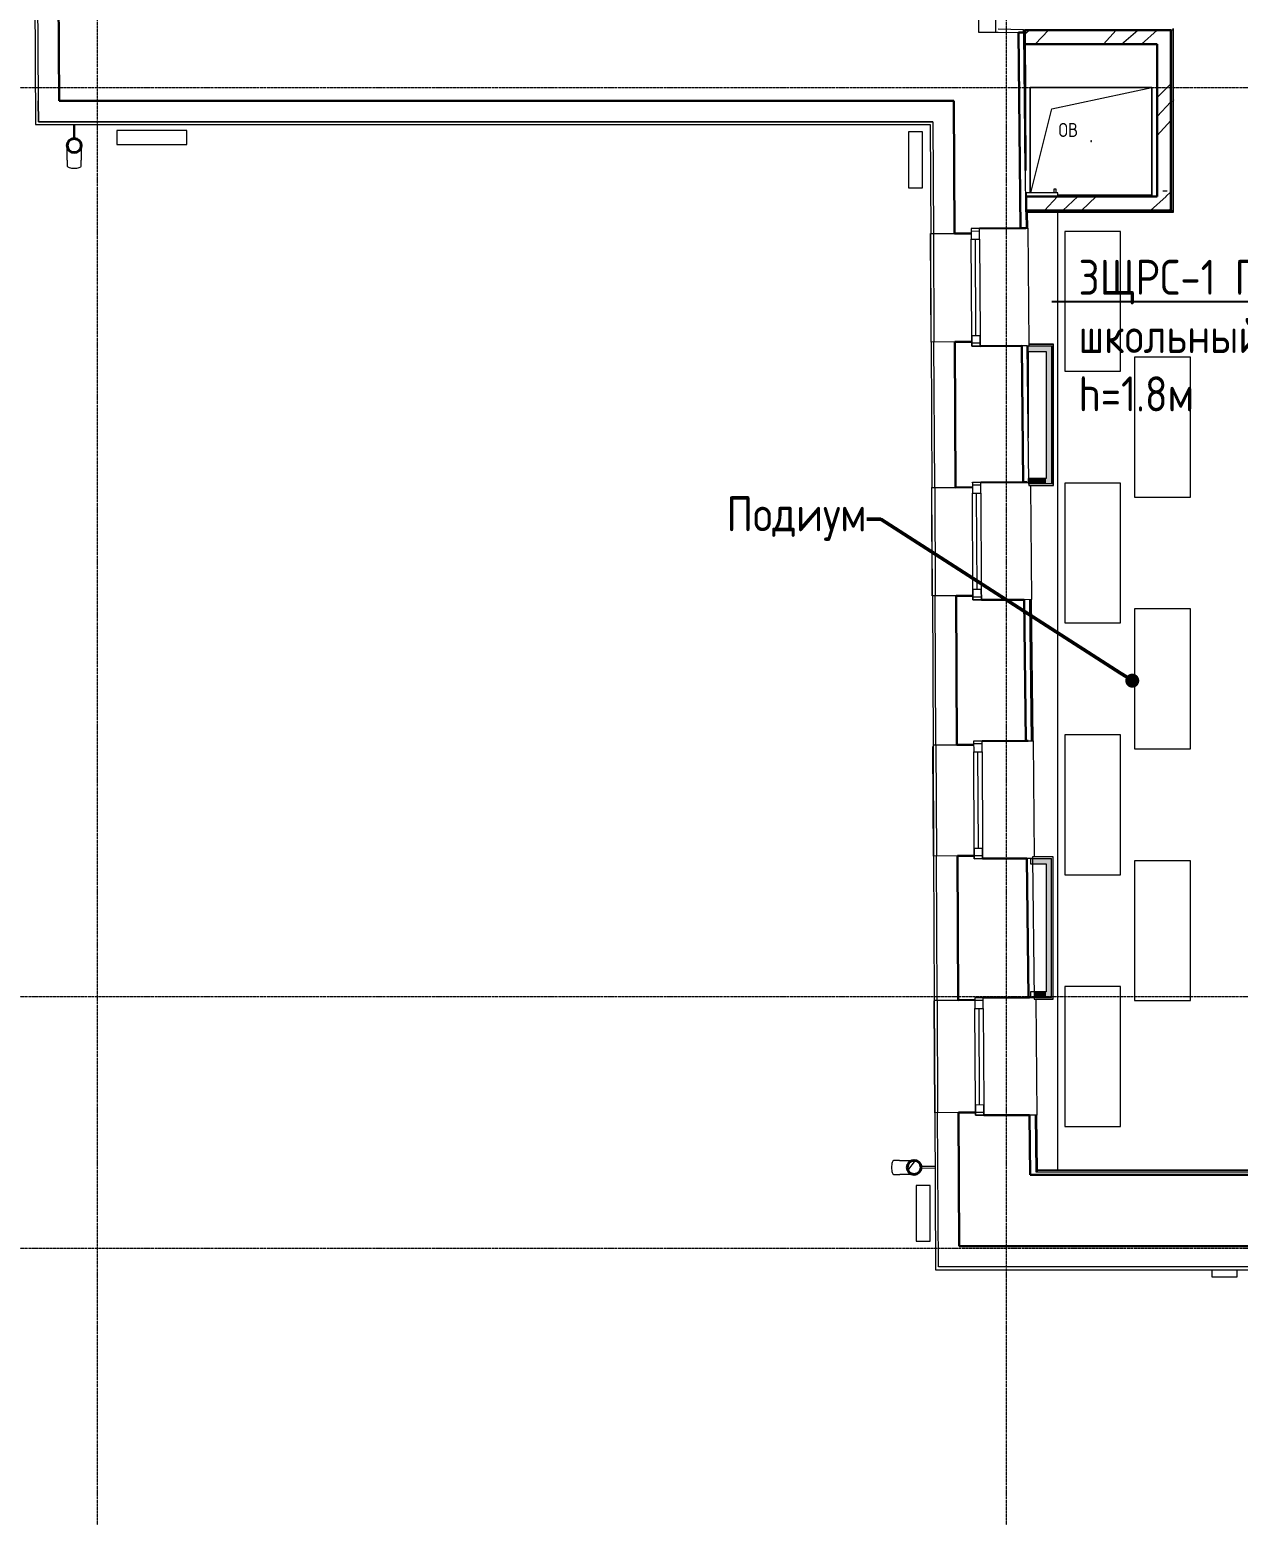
# Model space of a CAD drawing. Header units: millimetres. Extents: x -32 to 417638015, y -35 to 175284279.
# Drawn here: x 417124914 to 417133556, y 175229785 to 175240407 of the extents above; entities that cross this region are included whole.
import ezdxf
from ezdxf import colors
from ezdxf.entities.mleader import LeaderData, LeaderLine
from ezdxf.math import Vec2, Vec3

# ---------------------------------------------------------------- set-up
doc = ezdxf.new("R2010")
doc.units = ezdxf.units.MM
doc.linetypes.add('ADSK_Линия сетки', pattern=[25, 20, -2.5, 0, -2.5])
for name, color, linetype, lineweight in [('_ Окна', 7, 'Continuous', 9), ('_ЭМ_ТХобщее_слой', 7, 'Continuous', 30), ('Аннотация', 7, 'Continuous', 18), ('Обобщенные модели', 7, 'Continuous', 18), ('Окна', 7, 'Continuous', 9), ('Оси', 253, 'Continuous', 9), ('Перекрытие', 7, 'Continuous', 18), ('Стены внутренние', 7, 'Continuous', 18), ('Стены наружные', 7, 'Continuous', 18), ('Стены несущие', 7, 'Continuous', 30), ('Стены отделка', 7, 'Continuous', 30), ('Стены перегородки', 7, 'Continuous', 30), ('Стены штриховка', 7, 'Continuous', 9), ('ТХ', 5, 'Continuous', 0), ('ТХ_КР ЗАДАНИЕ', 251, 'Continuous', 0), ('ШТРИХОВКА', 252, 'Continuous', 15)]:
    doc.layers.add(name, color=color, linetype=linetype, lineweight=lineweight)
doc.layers.add('_ЭМ_Надписи', color=7, linetype='Continuous')
doc.layers.add('ЭОМ_Лотки рабочие', color=5, linetype='Continuous')
doc.styles.add('GOST Common_1', font='GOST_Common.ttf', dxfattribs={"width": 0.9, "height": 250})
doc.styles.add('GOST Common_4', font='GOST_Common.ttf', dxfattribs={"width": 0.9, "height": 199.9999999999999})
doc.styles.add('ЭОМ', font='isocpeur.ttf', dxfattribs={"width": 0.85, "height": 250})
pattern_1 = [(45, (507.3426762534655, 158.9018102923892), (-381.6608851454391, 381.6608851454391), []), (45, (642.280676253431, 158.9018102923892), (0, 763.3217702908781), []), (45, (372.4046762534417, 158.9018102923892), (0, 763.3217702908781), [])]

# ---------------------------------------------------------------- blocks, each defined once
blk = doc.blocks.new('_Dot')
at = {"color": 0, "linetype": 'ByBlock', "lineweight": -2}
blk.add_line((-0.5, 0), (-1, 0), dxfattribs=at)
at = {"color": 0, "linetype": 'ByBlock', "const_width": 0.5}
blk.add_lwpolyline([(-0.25, 0, 1), (0.25, 0, 1)], format="xyb", close=True, dxfattribs=at)
blk = doc.blocks.new('ТХ 3 этаж')
at = {"layer": 'ТХ', "color": 8}
blk.add_line((8667.04938036343, 7593.359631943225), (8634.803283162299, 7593.359631943225), dxfattribs=at)
for points in [[(8334.10249827517, 6305.895931518462), (8334.10249827517, 7305.895931518462), (7934.10249827517, 7305.895931518462), (7934.10249827517, 6305.895931518462)], [(8834.10249827517, 5405.895931518462), (8834.10249827517, 6405.895931518462), (8434.10249827517, 6405.895931518462), (8434.10249827517, 5405.895931518462)], [(8334.10249827517, 4505.895931518462), (8334.10249827517, 5505.895931518462), (7934.10249827517, 5505.895931518462), (7934.10249827517, 4505.895931518462)], [(8834.10249827517, 3605.895931518462), (8834.10249827517, 4605.895931518462), (8434.10249827517, 4605.895931518462), (8434.10249827517, 3605.895931518462)], [(8334.10249827517, 2705.895931518462), (8334.10249827517, 3705.895931518462), (7934.10249827517, 3705.895931518462), (7934.10249827517, 2705.895931518462)], [(8834.10249827517, 1805.895931518462), (8834.10249827517, 2805.895931518462), (8434.10249827517, 2805.895931518462), (8434.10249827517, 1805.895931518462)], [(8334.10249827517, 905.895931518462), (8334.10249827517, 1905.895931518462), (7934.10249827517, 1905.895931518462), (7934.10249827517, 905.895931518462)]]:
    blk.add_lwpolyline(points, close=True, dxfattribs=at)
at = {"layer": 'ТХ_КР ЗАДАНИЕ', "color": 8, "lineweight": 0}
ml = blk.add_multileader_mtext('Standard', dxfattribs=at)
ml.set_content('Подиум', color=8, style='GOST Common_1')
ml.set_leader_properties()
ml.set_arrow_properties(name='DOT')
ml.build(insert=Vec2(0, 0))
ml.multileader.update_dxf_attribs({"dogleg_length": 100, "arrow_head_size": 100})
ctx = ml.context
ctx.base_point, ctx.char_height, ctx.arrow_head_size, ctx.landing_gap_size, ctx.plane_origin = Vec3(5573.077779787469, 5248.512403657136), 250, 100, 0.09, Vec3(16059.18890313973, 5233.50928792241)
ctx.text_align_type = 2
notes = []
notes.append((ctx, [(0, (1, 1, 0), (6618.257779787469, 5248.512403657136), (-1, 0), 100, [(3, [(8417.04938036343, 4093.408726797206)], 0, [])])]))
ctx.mtext.insert, ctx.mtext.alignment, ctx.mtext.flow_direction = Vec3(6518.167779787502, 5411.012403657136), 3, 5
for ctx, leaders in notes:
    for number, flags, end, landing, length, lines in leaders:
        leader = LeaderData()
        leader.index, (leader.has_last_leader_line, leader.has_dogleg_vector, leader.attachment_direction) = number, flags
        leader.last_leader_point, leader.dogleg_vector, leader.dogleg_length = Vec3(end), Vec3(landing), length
        for number, points, colour, breaks in lines:
            line = LeaderLine()
            line.index, line.vertices, line.color, line.breaks = number, Vec3.list(points), colors.encode_raw_color(colour), breaks
            leader.lines.append(line)
        ctx.leaders.append(leader)
blk = doc.blocks.new('План 3 этажа')
at = {"layer": 'Обобщенные модели', "lineweight": 9}
h = blk.add_hatch(dxfattribs=at)
h.set_pattern_fill('FP_7', color=8, scale=0.9999999999999999, angle=90.27247415019644, style=0, pattern_type=2)
h.set_pattern_definition([(45.00047415019643, (507.3430729611181, 158.9013740390307), (-106.0668949217743, 106.0651394269261), [])])
h.paths.add_polyline_path([(-164.3772488835658, 683.273506202033), (-142.1254071080853, 683.3793272142827), (-122.1231044313437, 693.1293809636575), (-108.3320422106267, 710.5925497287924), (-103.7560926377653, 733.4778009995159), (-109.4733061600919, 755.1414263871865), (-122.494908546136, 771.3116451383609), (-142.5890392557958, 780.8710160125702), (-164.8408810312916, 780.7651950003377), (-184.84318370802, 771.0151412509545), (-198.6342459287402, 753.5519724860187), (-203.4825786843493, 731.8344834511706), (-197.5835691723068, 709.1155869543906), (-184.4713795932386, 692.832877076251)])
at = {"layer": 'Стены внутренние', "lineweight": 9}
h = blk.add_hatch(dxfattribs=at)
h.set_pattern_fill('FP_1', color=8, style=0, pattern_type=2)
h.set_pattern_definition(pattern_1)
h.paths.add_polyline_path([(1583.207244404766, 8762.44420435372), (1583.207244404766, 8862.444204353698), (638.3369492292404, 8862.444204353698), (638.3369492292404, 8762.44420435372)])
h = blk.add_hatch(dxfattribs=at)
h.set_pattern_fill('FP_1', color=8, style=0, pattern_type=2)
h.set_pattern_definition(pattern_1)
h.paths.add_polyline_path([(1583.207244404766, 7672.444204353717), (1683.207244404766, 7672.444204353717), (1683.207244404766, 8862.444204353698), (1583.207244404766, 8862.444204353698), (1583.207244404766, 8625.55996939486)])
h = blk.add_hatch(dxfattribs=at)
h.set_pattern_fill('FP_5', color=8, style=0, pattern_type=2)
h.set_pattern_definition([(0, (507.3426762534655, 158.9018102923892), (406.4, 101.6), [33.528, -271.272, 33.528, -271.272, -1625.6]), (0, (507.3426762534655, 158.9018102923892), (406.4, 101.6), [-609.6, 33.528, -576.072, 33.528, -271.272, -711.2]), (0, (507.3426762534655, 158.9018102923892), (406.4, 101.6), [-1524, 33.528, -169.672, 33.528, -474.472]), (120, (659.7426762534305, 209.7018102923894), (-291.1881810244989, 301.1527240979959), [33.52799999999997, -271.2719999999998, 33.52799999999997, -271.2719999999998, -1625.599999999999]), (120, (659.7426762534305, 209.7018102923894), (-291.1881810244989, 301.1527240979959), [-609.5999999999996, 33.52799999999997, -576.0719999999995, 33.52799999999997, -271.2719999999998, -711.1999999999996]), (120, (659.7426762534305, 209.7018102923894), (-291.1881810244989, 301.1527240979959), [-1523.999999999999, 33.52799999999997, -169.6719999999999, 33.52799999999997, -474.4719999999998]), (240, (710.5426762534189, 412.9018102923892), (-115.2118189755009, -402.7527240979958), [33.528, -271.272, 33.528, -271.272, -1625.6]), (240, (710.5426762534189, 412.9018102923892), (-115.2118189755009, -402.7527240979958), [-609.6, 33.528, -576.072, 33.528, -271.272, -711.2]), (240, (710.5426762534189, 412.9018102923892), (-115.2118189755009, -402.7527240979958), [-1524, 33.528, -169.672, 33.528, -474.472])])
h.paths.add_polyline_path([(1687.515279173444, 7573.901810291968), (1698.207244404766, 7573.901810291968), (1698.207244404766, 8862.444204353698), (1683.207244404766, 8862.444204353698), (1683.843526080251, 7573.901810291968)])
h = blk.add_hatch(dxfattribs=at)
h.set_pattern_fill('FP_1', color=8, style=0, pattern_type=2)
h.set_pattern_definition(pattern_1)
h.paths.add_polyline_path([(1547.046055059938, 7572.444204353725), (1683.207244404766, 7572.444204353725), (1683.207244404766, 7573.901810291968), (1683.207244404766, 7672.444204353717), (646.9080292918952, 7672.444204353726), (646.9080292918952, 7572.444204353725), (1451.192854123889, 7572.444204353725)])
at = {"layer": 'Стены внутренние'}
for points in [[(790.2335038054152, 6566.347130116871), (830.2335038054152, 6566.347130116871), (830.2335038054152, 6606.347130116869), (660.6541495391866, 6606.087190407566), (660.6541495391866, 6566.34713011688), (757.660821116122, 6566.34713011688)], [(829.7719154243823, 5618.436038805587), (830.2335038054152, 5618.436038805587), (830.2335038054152, 6566.347130116871), (790.2335038054152, 6566.347130116871), (790.2335038054152, 5618.436038805587)], [(790.2335038054152, 5618.436038805587), (790.2335038054152, 5658.436038805587), (665.360817042354, 5658.436038805587), (665.632556587283, 5632.124011713701), (662.3661680223304, 5631.412219954113), (662.6085986588732, 5618.436038805587), (769.5453054696554, 5618.436038805587)], [(733.9233039327082, 2901.400799041197), (829.7719154243823, 2901.400799041197), (829.7719154243823, 2941.400799041196), (693.4230217039585, 2941.225742858623), (693.8343169672298, 2901.400799041197), (703.6882473917794, 2901.400799041197)], [(829.7719154243823, 1946.555993987241), (829.7719154243823, 2901.400799041197), (789.7719154243823, 2901.400799041197), (789.7719154243823, 1946.555993987241), (794.5381901861401, 1946.555993987241)], [(764.9592608166859, 1946.555993987241), (789.7719154243823, 1946.555993987241), (789.7719154243823, 1986.55599398724), (703.2824491899228, 1986.55599398724), (703.6882473917794, 1947.263320249073), (703.6882473917794, 1946.555993987241)]]:
    blk.add_hatch(color=8, dxfattribs=at).paths.add_polyline_path(points)
at = {"layer": '_ Окна', "color": 8, "lineweight": 18}
for p, q in [((314.6009603417464, 7444.475155845261), (254.6016388041471, 7444.189822657903)), ((254.6016388041471, 7444.189822657903), (254.9630608414668, 7368.190682043611)), ((314.9623823790661, 7368.476015230968), (314.6009603417464, 7444.475155845261)), ((254.9630608414668, 7368.190682043611), (314.9623823790661, 7368.476015230968)), ((258.2348813898339, 6680.198461745809), (318.2342029274332, 6680.483794933167)), ((258.5963034271535, 6604.199321131518), (258.2348813898339, 6680.198461745809)), ((318.5956249647528, 6604.484654318876), (258.5963034271535, 6604.199321131518)), ((318.2342029274332, 6680.483794933167), (318.5956249647528, 6604.484654318876)), ((323.2322892593206, 5629.495679332895), (263.2329677217213, 5629.210346145537)), ((323.5937112966402, 5553.496538718602), (323.2322892593206, 5629.495679332895)), ((263.2329677217213, 5629.210346145537), (263.594389759041, 5553.211205531245)), ((263.594389759041, 5553.211205531245), (323.5937112966402, 5553.496538718602)), ((266.866210307408, 4865.218985233443), (326.8655318450074, 4865.504318420801)), ((267.2276323447277, 4789.219844619152), (266.866210307408, 4865.218985233443)), ((327.2269538823269, 4789.50517780651), (267.2276323447277, 4789.219844619152)), ((326.8655318450074, 4865.504318420801), (327.2269538823269, 4789.50517780651)), ((332.0300625361837, 3779.516598590259), (272.0307409985844, 3779.231265402901)), ((272.0307409985844, 3779.231265402901), (272.3921630359041, 3703.232124788609)), ((332.3914845735034, 3703.517457975966), (332.0300625361837, 3779.516598590259)), ((272.3921630359041, 3703.232124788609), (332.3914845735034, 3703.517457975966)), ((275.6639835842712, 3015.239904490807), (335.6633051218705, 3015.525237678164)), ((276.0254056215908, 2939.240763876516), (275.6639835842712, 3015.239904490807)), ((335.6633051218705, 3015.525237678164), (336.0247271591901, 2939.526097063874)), ((336.0247271591901, 2939.526097063874), (276.0254056215908, 2939.240763876516)), ((340.756502516217, 1944.537348232023), (280.7571809786177, 1944.252015044666)), ((280.7571809786177, 1944.252015044666), (281.1186030159374, 1868.252874430373)), ((341.1179245535367, 1868.538207617731), (340.756502516217, 1944.537348232023)), ((281.1186030159374, 1868.252874430373), (341.1179245535367, 1868.538207617731)), ((284.3904235643045, 1180.260654132571), (344.3897451019038, 1180.545987319929)), ((284.7518456016242, 1104.26151351828), (284.3904235643045, 1180.260654132571)), ((344.3897451019038, 1180.545987319929), (344.7511671392234, 1104.546846705638)), ((344.7511671392234, 1104.546846705638), (284.7518456016242, 1104.26151351828))]:
    blk.add_line(p, q, dxfattribs=at)
at = {"layer": '_ Окна', "color": 8}
for p, q in [((314.696071404199, 7424.475381999395), (254.6967498665997, 7424.190048812036)), ((288.2345421586376, 6680.341128339488), (284.9627216102726, 7368.33334863729)), ((318.5005139023003, 6624.484428164741), (258.501192364701, 6624.199094977384)), ((323.3274003217731, 5609.495905487029), (263.3280787841738, 5609.21057229967)), ((296.8658710762118, 4865.361651827122), (293.5940505278468, 5553.353872124924)), ((327.1318428198745, 4809.504951652375), (267.1325212822751, 4809.219618465017)), ((332.1251735986363, 3759.516824744392), (272.125852061037, 3759.231491557035)), ((305.6636443530749, 3015.382571084485), (302.3918238047099, 3703.374791382288)), ((335.9296160967376, 2959.525870909738), (275.9302945591383, 2959.240537722381)), ((340.8516135786696, 1924.537574386156), (280.8522920410703, 1924.252241198799)), ((314.3900843331082, 1180.40332072625), (311.1182637847432, 1868.395541024052)), ((344.6560560767709, 1124.546620551503), (284.6567345391716, 1124.261287364145))]:
    blk.add_line(p, q, dxfattribs=at)
at = {"layer": 'Обобщенные модели', "color": 8}
for p, q in [((677.0460550599389, 7699.971959735825), (677.0460550599389, 8453.901810291967)), ((677.0460550599389, 8453.901810291967), (1547.046055059939, 8453.901810291967)), ((1547.046055059939, 8453.901810291967), (677.0460550599389, 8453.901810291967)), ((677.0460550599389, 8453.901810291967), (677.0460550599389, 7699.971959735825)), ((831.0460550599319, 8299.901810291965), (1547.046055059939, 8453.901810291967)), ((1547.046055059939, 8453.901810291967), (1547.046055059939, 7683.901810291962)), ((1547.046055059939, 7683.901810291962), (1547.046055059939, 8453.901810291967)), ((681.0635924209046, 7699.971959735825), (831.0460550599319, 8299.901810291965)), ((-6164.453886340897, 8187.491826409532), (-6164.453886340898, 8088.350609037639)), ((-6154.453886340898, 8088.350609037639), (-6154.453886340897, 8187.491826409532)), ((-6209.453886340898, 7933.844375565775), (-6209.453886340898, 7891.340238594706)), ((-6109.453886340899, 7891.340238594715), (-6109.453886340899, 7933.844375565775)), ((1547.046055059939, 7683.901810291962), (873.2072444047742, 7683.901810291962)), ((873.2072444047742, 7683.901810291962), (1547.046055059939, 7683.901810291962)), ((-257.3672005546211, 781.5787947635482), (-299.8708569013767, 781.3766640822425)), ((-299.3953015891146, 681.3777948529075), (-256.891645242359, 681.5799255342133)), ((-3.508617991323241, 737.7855375372379), (-102.6487143034172, 737.3140662113933)), ((-102.6011587721932, 727.3141792884624), (-3.46106246009713, 727.7856506143244))]:
    blk.add_line(p, q, dxfattribs=at)
at = {"layer": 'Обобщенные модели', "color": 8, "flags": 128}
for points in [[(-6209.453886340898, 7933.844375565766), (-6209.453886340898, 7939.512115999527), (-6209.453886340898, 7945.096635067016), (-6209.453886340898, 7950.588998729021), (-6209.453886340898, 7955.980420375326), (-6209.453886340898, 7961.262274881404), (-6209.453886340898, 7966.426112406777), (-6209.453886340898, 7971.463671912983), (-6209.453886340898, 7976.366894379424), (-6209.453886340898, 7981.12793569611), (-6209.453886340898, 7985.739179212569), (-6209.453886340898, 7990.193247922862), (-6209.453886340898, 7994.483016267211), (-6209.453886340898, 7998.601621531354), (-6209.453886340898, 8002.542474825461), (-6209.453886340898, 8006.299271624933), (-6209.453886340898, 8009.866001856297), (-6209.453886340899, 8013.236959512044), (-6209.453886340899, 8016.406751779023), (-6209.453886340899, 8019.37030766579), (-6209.453886340899, 8022.122886115125), (-6209.453886340899, 8024.474956844837)], [(-6109.453886340899, 8024.474956844845), (-6109.453886340899, 8023.204575892529), (-6109.453886340899, 8020.541064826429), (-6109.453886340899, 8017.664703361187), (-6109.453886340899, 8014.580093061552), (-6109.453886340898, 8011.292168645986), (-6109.453886340898, 8007.80619009218), (-6109.453886340898, 8004.127734222178), (-6109.453886340898, 8000.262685780673), (-6109.453886340898, 7996.217228020671), (-6109.453886340898, 7991.99783281161), (-6109.453886340898, 7987.611250285736), (-6109.453886340898, 7983.064498039322), (-6109.453886340898, 7978.364849906055), (-6109.453886340898, 7973.519824320404), (-6109.453886340899, 7968.537172289754), (-6109.453886340899, 7963.424864994454), (-6109.453886340899, 7958.191081035599), (-6109.453886340899, 7952.844193351043), (-6109.453886340899, 7947.39275582048), (-6109.453886340899, 7941.845489581038), (-6109.453886340899, 7936.211269075355), (-6109.453886340899, 7933.844375565775)], [(-257.3672005546211, 781.5787947635482), (-251.6995242100069, 781.6057480042575), (-246.1150682906277, 781.6323054813472), (-240.6227667346625, 781.6584247085107), (-235.2314060529722, 781.6840639005561), (-229.9496112725533, 781.7091820402544), (-224.7858321383337, 781.7337389439142), (-219.7483295953774, 781.757695325763), (-214.8451625731425, 781.7810128606654), (-210.0841750929168, 781.803654245566), (-205.4729837190404, 781.8255832590698), (-201.0189653740446, 781.8467648194335), (-196.7292455371407, 781.8671650406787), (-192.6106868449784, 781.8867512868121), (-188.6698781128875, 781.905492223992), (-184.913123794174, 781.9233578707428), (-181.3464338943484, 781.9403196458321), (-177.9755143564059, 781.9563504140468), (-174.8057579325043, 781.9714245295602), (-171.8422355567553, 781.9855178770028), (-169.0896882327684, 781.9986079100429), (-166.7376440995912, 782.0097933073462)], [(-166.2620887873464, 682.0109240780198), (-167.5324553745402, 682.0048827139152), (-170.1959363224384, 681.9922162455476), (-173.0722652626341, 681.9785375557998), (-176.1568406824024, 681.9638685276573), (-179.4447279190776, 681.9482326284273), (-182.9306670544601, 681.931654872239), (-186.6090813295665, 681.91416177994), (-190.4740860662364, 681.8957813367549), (-194.5194980813841, 681.8765429474719), (-198.7388455787631, 681.8564773894099), (-203.1253785024537, 681.8356167631813), (-207.6720793355201, 681.8139944413381), (-212.3716743265484, 681.7916450149827), (-217.2166451260692, 681.7686042384211), (-222.1992408143495, 681.7449089720064), (-227.3114903011827, 681.7205971230844), (-232.5452150779414, 681.6957075854272), (-237.8920423014596, 681.6702801770026), (-243.3434181887714, 681.64435557624), (-248.8906217013504, 681.6179752569531), (-254.5247784969215, 681.5911814220336), (-256.891645242359, 681.5799255342133)]]:
    blk.add_lwpolyline(points, dxfattribs=at)
at = {"layer": 'Обобщенные модели', "color": 8}
for centre, radius, start, end in [((-6159.453886340889, 8037.491826409569), 52.00000000000001, 90, 270), ((-6159.453886340889, 8037.491826409569), 52.00000000000004, 270, 90), ((1112.046055059938, 8068.901810291964), 2.500000000000002, 0, 180), ((1112.046055059938, 8068.901810291964), 2.500000000000002, 180, 0), ((1112.046055059938, 8068.901810291964), 2.499999999999999, 59.99999999998969, 165.0000000000055), ((1112.046055059938, 8068.901810291964), 2.500000000000002, 194.9999999999945, 270), ((1112.046055059938, 8068.901810291964), 2.499999999999998, 300.0000000000103, 0), ((-153.4831440696581, 732.072261107383), 52.00000000000002, 0.2724741501989096, 180.2724741501989), ((-153.4831440696581, 732.072261107383), 52.00000000000003, 180.2724741501989, 0.2724741501989096)]:
    blk.add_arc(centre, radius, start, end, dxfattribs=at)
at = {"layer": 'Обобщенные модели', "color": 8, "lineweight": 40}
for centre, radius, start, end in [((-6159.453886340801, 8037.491826409547), 49.99999999999996, 90, 270), ((-6159.453886340801, 8037.491826409547), 49.99999999999994, 270, 90), ((-153.4831440696801, 732.0722611072949), 49.99999999999994, 0.2724741501989096, 180.2724741501989), ((-153.4831440696801, 732.0722611072949), 49.99999999999994, 180.2724741501989, 0.2724741501923959)]:
    blk.add_arc(centre, radius, start, end, dxfattribs=at)
at = {"layer": 'Обобщенные модели', "color": 8}
for centre, major_axis, ratio, start_param, end_param in [((-6159.453886340889, 7891.340238594697), (49.99999999999999, -6.469600222486296e-14), 0.3090169943749482, 3.141592653589792, 4.712388980384689), ((-6159.453886340889, 7891.340238594697), (50.00000000000001, -1.42411613948624e-13), 0.3090169943749481, 4.712388980384695, 6.283185307179597), ((-299.633079245243, 731.3772294675745), (0.2377776561309632, -49.99943461466582), 0.3090169943749482, 3.141592653589792, 4.712388980384689), ((-299.633079245243, 731.3772294675745), (0.2377776561308856, -49.99943461466585), 0.3090169943749481, 4.712388980384695, 6.283185307179597)]:
    blk.add_ellipse(centre, major_axis=major_axis, ratio=ratio, start_param=start_param, end_param=end_param, dxfattribs=at)
at = {"layer": 'Окна', "color": 8}
for p, q in [((314.6009603417464, 7444.475155845261), (254.6016388041471, 7444.189822657903)), ((254.6016388041471, 7444.189822657903), (254.9630608414668, 7368.190682043611)), ((314.9623823790661, 7368.476015230968), (314.6009603417464, 7444.475155845261)), ((258.2348813898382, 6680.198461745809), (254.9630608414733, 7368.190682043612)), ((314.9623823791353, 7368.476015230969), (318.2342029275002, 6680.483794933167)), ((258.2348813898339, 6680.198461745809), (258.5963034271535, 6604.199321131518)), ((258.5963034271535, 6604.199321131518), (318.5956249647528, 6604.484654318876)), ((318.5956249647528, 6604.484654318876), (318.2342029274332, 6680.483794933167)), ((323.2322892593206, 5629.495679332895), (263.2329677217213, 5629.210346145537)), ((323.5937112966402, 5553.496538718602), (323.2322892593206, 5629.495679332895)), ((263.2329677217213, 5629.210346145537), (263.594389759041, 5553.211205531245)), ((266.8662103074123, 4865.218985233443), (263.5943897590474, 5553.211205531245)), ((323.5937112967094, 5553.496538718603), (326.8655318450743, 4865.504318420801)), ((266.866210307408, 4865.218985233443), (267.2276323447277, 4789.219844619152)), ((267.2276323447277, 4789.219844619152), (327.2269538823269, 4789.50517780651)), ((327.2269538823269, 4789.50517780651), (326.8655318450074, 4865.504318420801)), ((332.0300625361837, 3779.516598590259), (272.0307409985844, 3779.231265402901)), ((272.0307409985844, 3779.231265402901), (272.3921630359041, 3703.232124788609)), ((332.3914845735034, 3703.517457975966), (332.0300625361837, 3779.516598590259)), ((275.6639835842755, 3015.239904490807), (272.3921630359106, 3703.232124788609)), ((332.3914845735726, 3703.517457975967), (335.6633051219375, 3015.525237678165)), ((275.6639835842712, 3015.239904490807), (276.0254056215908, 2939.240763876516)), ((336.0247271591901, 2939.526097063874), (335.6633051218705, 3015.525237678164)), ((276.0254056215908, 2939.240763876516), (336.0247271591901, 2939.526097063874)), ((340.756502516217, 1944.537348232023), (280.7571809786177, 1944.252015044666)), ((280.7571809786177, 1944.252015044666), (281.1186030159374, 1868.252874430373)), ((341.1179245535367, 1868.538207617731), (340.756502516217, 1944.537348232023)), ((284.3904235643088, 1180.260654132571), (281.1186030159439, 1868.252874430373)), ((341.1179245536059, 1868.538207617731), (344.3897451019708, 1180.545987319929)), ((284.3904235643045, 1180.260654132571), (284.7518456016242, 1104.26151351828)), ((344.7511671392234, 1104.546846705638), (344.3897451019038, 1180.545987319929)), ((284.7518456016242, 1104.26151351828), (344.7511671392234, 1104.546846705638))]:
    blk.add_line(p, q, dxfattribs=at)
at = {"layer": 'Оси', "color": 8, "linetype": 'ADSK_Линия сетки'}
for p, q in [((-5993.091970708105, -3523.687778418595), (-5993.091970708047, 44268.96599885851)), ((506.9080292918952, -3523.687778418606), (506.9080292919534, 43515.24606842796)), ((-10051.7742391639, 8453.901810291998), (56512.195554265, 8453.90181029178)), ((-10051.7742391639, 1953.901810291999), (51155.43598741665, 1953.901810291802)), ((-10051.7742391639, 153.9018102919972), (51155.4359874166, 153.9018102917989))]:
    blk.add_line(p, q, dxfattribs=at)
at = {"layer": 'Перекрытие', "color": 8}
for p, q in [((873.2072444047662, 7699.971959735826), (646.9080292918952, 7699.971959735828)), ((646.9080292918952, 7699.971959735828), (646.9080292918952, 7672.444204353721)), ((873.2072444047662, 7672.444204353717), (873.2072444047662, 7699.971959735826)), ((873.2072444047662, 712.0000000000045), (873.2072444047662, 7561.901810291959)), ((662.3661680223304, 6566.347130116867), (662.3661680223304, 5948.402249516029))]:
    blk.add_line(p, q, dxfattribs=at)
at = {"layer": 'Стены внутренние', "color": 8}
for p, q in [((847.2072444047662, 7699.97195973583), (847.2072444047662, 7728.901810291966)), ((847.2072444047662, 7728.901810291966), (859.2072444047662, 7728.901810291966)), ((859.2072444047662, 7728.901810291966), (859.2072444047662, 7699.97195973583)), ((615.5633789306157, 6606.896927525845), (615.5737061194377, 6605.896965330064)), ((634.3072266402887, 4791.965542177598), (634.3175538291107, 4790.965579981815)), ((653.4125259586726, 2942.035479976902), (653.4228531474946, 2941.03551778112)), ((672.3629174447851, 1107.104850712971), (672.3732446336071, 1106.104888517188))]:
    blk.add_line(p, q, dxfattribs=at)
at = {"layer": 'Стены наружные', "color": 8}
for p, q in [((658.8990866333479, 7446.112502389497), (667.4478991132928, 6618.347130116873)), ((-35.22863760165637, 7407.811108022078), (-36.22862629394513, 7407.806352468954)), ((-32.54307262389921, 6632.815115941633), (-36.22862629394513, 7407.806352468954)), ((-31.54308393161045, 6632.819871494762), (-35.22863760165637, 7407.811108022078)), ((-15.22886375576491, 7407.90621908453), (-11.54331008571899, 6632.914982557212)), ((-31.54308393161045, 6632.819871494755), (-32.54307262389921, 6632.815115941633)), ((655.5711901279283, 6606.347130116866), (660.6541495391866, 6606.347130116866)), ((-26.59730868408224, 5592.831631509708), (-27.59729737637099, 5592.826875956588)), ((-23.91174370638328, 4817.835639429265), (-27.59729737637099, 5592.826875956588)), ((-22.91175501409452, 4817.840394982391), (-26.59730868408224, 5592.831631509708)), ((-6.597534838248976, 5592.92674257216), (-2.911981168203056, 4817.935506044844)), ((677.8984910994768, 5606.436038805578), (686.3177729524905, 4791.212872582558)), ((-22.91175501403632, 4817.840394982389), (-23.91174370638328, 4817.835639429265)), ((-18.7966326046153, 3742.239777146854), (-17.79664391232654, 3742.244532699976)), ((-15.06641489826143, 2957.856671763705), (-18.7966326046153, 3742.239777146854)), ((-17.84709093847778, 3752.852437690007), (-14.06642620597268, 2957.861427316827)), ((2.152682907355484, 3752.947548752459), (5.933347639918793, 2957.956538379273)), ((696.7482336614048, 3781.251054840556), (705.2979227826581, 2953.4007990412)), ((-14.06642620597268, 2957.861427316827), (-15.06641489826143, 2957.856671763705)), ((-10.14441741636256, 1922.868375240125), (-9.144428724073805, 1922.873130793247)), ((-6.339974918286316, 1122.877421405469), (-10.14441741636256, 1922.868375240125)), ((-9.168206489703152, 1927.873074254703), (-5.339986225997563, 1122.882176958591)), ((10.83156735618832, 1927.968185317156), (14.65978761995211, 1122.977288021038)), ((715.8201232470456, 1934.555993987241), (724.3734637569287, 1106.35218111793)), ((-5.339986225997563, 1122.882176958591), (-6.339974918286316, 1122.877421405469))]:
    blk.add_line(p, q, dxfattribs=at)
at = {"layer": 'Стены несущие', "color": 8}
for p, q in [((-6267.004137302516, 8357.4918264125), (-6273.823298096715, 9477.151319497381)), ((592.4377975567477, 8846.103310867034), (632.4356645495282, 8846.516392008107)), ((592.4377975567477, 8846.103310867034), (606.8885403212043, 7446.865171984537)), ((632.4356645495282, 8846.516392008107), (642.6325693460531, 7859.169352317124)), ((642.6325693460531, 7859.169352317124), (637.8373840331915, 8867.491826412606)), ((1683.207244404766, 8862.44420435371), (638.3369492292404, 8862.444204353713)), ((638.3369492292404, 8862.444204353713), (638.3369492292404, 8762.444204353713)), ((1683.207244404766, 7572.444204353714), (1683.207244404766, 8862.44420435371)), ((638.3369492292404, 8762.444204353713), (1583.207244404766, 8762.44420435371)), ((1583.207244404766, 8762.44420435371), (1583.207244404766, 7672.444204353714)), ((-6267.004137302574, 8357.491826412672), (130.2569765553344, 8357.49182641261)), ((134.7694400882465, 7408.619552052923), (130.2569765553344, 8357.491826412606)), ((1583.207244404766, 7672.444204353714), (646.9080292918952, 7672.444204353717)), ((646.9080292918952, 7672.444204353717), (646.9080292918952, 7572.444204353717)), ((646.9080292918952, 7572.444204353717), (1683.207244404766, 7572.444204353714)), ((254.5968832510407, 7445.189811350197), (254.6016388041317, 7444.189822657904)), ((314.6009603417479, 7444.47515584526), (644.5972287985496, 7446.044488375729)), ((644.5924732454587, 7447.044477068023), (606.8885403215536, 7446.865171984541)), ((606.8885403215536, 7446.865171984541), (606.8885403212043, 7446.865171984537)), ((644.5972287985496, 7446.044488375729), (644.5924732454587, 7447.044477068023)), ((134.7694400882465, 7408.619552052923), (254.7680831634207, 7409.190218427638)), ((258.4536368334666, 6634.198981900318), (138.4549937582924, 6633.628315525603)), ((143.4007690058206, 5593.640075540555), (138.4549937582924, 6633.628315525603)), ((615.5737061195541, 6605.896965330064), (318.5956249647425, 6604.484654318877)), ((615.5737061194377, 6605.896965330062), (625.6323880308773, 5631.93378663629)), ((263.2282121686148, 5630.210334837829), (263.2329677217058, 5629.210346145536)), ((323.232289259322, 5629.495679332894), (653.2285577161238, 5631.065011863361)), ((653.2238021630328, 5632.065000555654), (625.6323880311102, 5631.933786636292)), ((625.6323880311102, 5631.933786636292), (625.6323880308773, 5631.93378663629)), ((653.2285577161238, 5631.065011863361), (653.2238021630328, 5632.065000555654)), ((143.4007690058206, 5593.640075540555), (263.3994120809948, 5594.210741915268)), ((267.0849657510407, 4819.219505387949), (147.0863226758665, 4818.648839013234)), ((152.1509867514833, 3753.660881720852), (147.0863226758665, 4818.648839013234)), ((634.3175538292271, 4790.965579981815), (327.2269538823166, 4789.505177806507)), ((634.3175538291107, 4790.965579981815), (644.7376873492613, 3782.003724435596)), ((152.1509867514833, 3753.660881720852), (272.1496298266575, 3754.231548095567)), ((332.0300625361851, 3779.516598590258), (662.0263309929869, 3781.085931120725)), ((662.021575439896, 3782.085919813017), (644.7376873492613, 3782.003724435596)), ((662.0263309929869, 3781.085931120725), (662.021575439896, 3782.085919813017)), ((275.9302945591044, 2959.240537722381), (155.9316514839302, 2958.669871347665)), ((160.8298712002579, 1928.68151828555), (155.9316514839302, 2958.669871347666)), ((653.4228531474946, 2941.035517781119), (336.0247271591797, 2939.526097063873)), ((663.6880788353155, 1947.073095171665), (653.4228531474946, 2941.035517781119)), ((160.8298712002579, 1928.68151828555), (280.8285142754321, 1929.252184660265)), ((340.7565025161603, 1944.537348232024), (670.7527709730202, 1946.10668076249)), ((670.7480154198711, 1947.106669454784), (663.6880788353155, 1947.073095171665)), ((670.7527709730202, 1946.10668076249), (670.7480154198711, 1947.106669454784)), ((284.6567345391377, 1124.261287364146), (164.6580914639635, 1123.690620989431)), ((164.6580914639635, 1123.690620989431), (169.1934691593633, 169.9999999999991)), ((672.3732446335489, 1106.104888517188), (344.7511671392131, 1104.546846705638)), ((676.7738766371622, 679.99999999999), (672.3732446335489, 1106.104888517188)), ((7625.477066189982, 679.9999999999754), (676.7738766371622, 679.9999999999973)), ((169.1934691593633, 169.9999999999991), (8185.477066189982, 169.9999999999727))]:
    blk.add_line(p, q, dxfattribs=at)
at = {"layer": 'Стены отделка', "color": 8, "lineweight": 9}
for p, q in [((-6442.597010485071, 9478.40016794348), (-6435.971913688292, 8187.491826409522)), ((427.3426762534655, 8848.901810292391), (447.3426762534655, 8848.901810292391)), ((627.3426762534655, 8865.417148150951), (447.3426762534655, 8868.975755512787)), ((447.3426762534655, 8848.971847349458), (627.3426762534655, 8845.413239987625)), ((627.3426762534655, 8845.413239987625), (627.3426762534655, 8865.417148150951)), ((637.8613885394298, 8862.444204353713), (638.3369492292404, 8862.444204353713)), ((1700.207244404766, 7561.901810291959), (1700.207244404766, 8874.44420435371)), ((-6417.006919238716, 8357.4918264125), (-6416.093361031555, 8207.4918264125)), ((-6416.074292707723, 8207.491826409521), (-6416.844110740174, 8357.4918264125)), ((-19.74471961980453, 8357.491826412457), (-6267.004137302516, 8357.4918264125)), ((-19.74132728867698, 8356.778493444213), (-19.74471961980453, 8357.491826412457)), ((130.2569765553344, 8357.491826412606), (-19.74132728867698, 8356.778493444213)), ((-6435.971913688292, 8187.491826409522), (-38.93649260397069, 8187.491826409504)), ((-6416.093361031555, 8207.4918264125), (-19.03137858520495, 8207.491826412457)), ((-39.03160474193282, 8207.491826409503), (-6416.074292707723, 8207.491826409521)), ((-19.03137858526316, 8207.491826410165), (-39.03115243109642, 8207.39671534771)), ((-38.93649260397069, 8187.491826409504), (-35.22863760165637, 7407.811108022078)), ((-19.03137858520495, 8207.491826412457), (-15.22886375576491, 7407.90621908453)), ((-5355.257747961092, 8144.79348839057), (-5855.257747961092, 8144.793488390577)), ((-5855.257747961092, 8144.793488390577), (-5855.257747961092, 8044.793488390577)), ((-5355.257747961092, 8044.79348839057), (-5355.257747961092, 8144.79348839057)), ((-92.62222966062836, 8136.544138378574), (-192.6222296606284, 8136.544138378574)), ((-192.6222296606284, 8136.544138378574), (-192.6222296606284, 7736.544138378577)), ((-92.62222966062836, 7736.544138378577), (-92.62222966062836, 8136.544138378574)), ((-5855.257747961092, 8044.793488390577), (-5355.257747961092, 8044.79348839057)), ((645.6819682852947, 7563.901810291964), (642.6325693460531, 7859.169352317124)), ((-192.6222296606284, 7736.544138378577), (-92.62222966062836, 7736.544138378577)), ((1683.207244404766, 7573.901810291959), (645.5786924928543, 7573.901810291963)), ((657.7032633800991, 7561.901810291963), (1700.207244404766, 7561.901810291959)), ((658.8990866333479, 7446.112502389497), (657.7032633800991, 7561.901810291963)), ((606.8885403212043, 7446.865171984539), (606.8988675100263, 7445.865209788754)), ((644.5972287985496, 7446.044488375729), (658.8990866333479, 7446.112502389497)), ((646.899036066432, 7446.055434866249), (646.88870887761, 7447.055397062032)), ((-35.22863760165637, 7407.811108022078), (134.7694400882465, 7408.619552052925)), ((138.4549937582924, 6633.628315525603), (-31.54308393161045, 6632.819871494758)), ((-31.54308393161045, 6632.819871494758), (-26.59730868408224, 5592.831631509712)), ((-6.597534838190768, 5592.92674257216), (-11.54331008577719, 6632.91498255721)), ((655.5738746759016, 6606.087190407555), (615.5737061194377, 6605.896965330062)), ((665.642883776105, 5631.124049518), (655.5738746759016, 6606.087190407555)), ((660.6541495391866, 6606.347130116867), (660.6541495391866, 6566.347130116867)), ((660.6541495391866, 6606.347130116867), (830.2335038054152, 6606.347130116864)), ((840.2335038054152, 6618.347130116866), (667.4478991132928, 6618.347130116866)), ((667.4478991132928, 6618.347130116866), (667.5718300642329, 6606.347130116866)), ((830.2335038054152, 5618.436038805577), (830.2335038054152, 6606.347130116866)), ((842.2335038054152, 5608.43603880558), (842.2335038054152, 6616.347130116864)), ((660.6541495391866, 6566.347130116867), (790.2335038054152, 6566.347130116866)), ((790.2335038054152, 6566.347130116866), (790.2335038054152, 5658.436038805577)), ((625.6323880308773, 5631.933786636292), (625.6427152196993, 5630.933824440507)), ((653.2285577161238, 5631.065011863361), (665.642883776105, 5631.124049518)), ((790.2335038054152, 5658.436038805577), (662.3661680223304, 5658.436038805577)), ((662.3661680223304, 5658.436038805577), (662.3661680223304, 5618.436038805577)), ((-26.59730868408224, 5592.831631509712), (143.4007690058206, 5593.640075540555)), ((830.2335038054152, 5618.43603880558), (662.3661680223304, 5618.436038805577)), ((665.773920212232, 5618.43603880558), (665.8978511631722, 5606.436038805578)), ((665.8978511631722, 5606.436038805578), (840.2335038054152, 5606.436038805578)), ((147.0863226758665, 4818.648839013234), (-22.91175501409452, 4817.840394982389)), ((-22.91175501409452, 4817.840394982389), (-17.84709093847778, 3752.852437690007)), ((2.152682907355484, 3752.947548752461), (-2.911981168203056, 4817.935506044841)), ((686.3177729524905, 4791.212872582558), (634.3175538292271, 4790.965579981815)), ((696.7482336614048, 3781.251054840554), (686.3177729524905, 4791.212872582558)), ((-17.84709093847778, 3752.852437690007), (152.1509867514833, 3753.660881720852)), ((644.7376873492613, 3782.003724435596), (644.7480145380832, 3781.003762239811)), ((662.0263309929869, 3781.085931120725), (696.7482336614048, 3781.251054840554)), ((684.7481830944889, 3781.193987317306), (684.737855905667, 3782.193949513091)), ((155.9316514839302, 2958.669871347666), (-14.06642620597268, 2957.861427316821)), ((-14.06642620597268, 2957.861427316821), (-9.168206489703152, 1927.873074254704)), ((10.83156735624652, 1927.968185317157), (5.933347639860585, 2957.956538379273)), ((693.4230217039585, 2941.225742858612), (653.4228531474946, 2941.035517781119)), ((678.0596707845689, 2941.4007990412), (678.0596707845689, 2901.4007990412)), ((678.0596707845689, 2941.4007990412), (829.7719154243823, 2941.400799041198)), ((678.0596707845689, 2901.4007990412), (789.7719154243823, 2901.400799041198)), ((839.7719154243823, 2953.400799041198), (693.2972828463535, 2953.4007990412)), ((693.2972828463535, 2953.4007990412), (693.4212137973518, 2941.4007990412)), ((693.4230217039585, 2941.225742858612), (703.8194833107409, 1934.555993987241)), ((789.7719154243823, 2901.400799041198), (789.7719154243823, 1986.555993987241)), ((829.7719154243823, 1946.555993987241), (829.7719154243823, 2941.400799041198)), ((841.7719154243823, 1936.555993987241), (841.7719154243823, 2951.400799041198)), ((-9.168206489703152, 1927.873074254704), (160.8298712002579, 1928.68151828555)), ((663.6880788353155, 1947.073095171665), (663.6984060241375, 1946.073132975882)), ((670.7527709730202, 1946.10668076249), (703.6985745806014, 1946.263358053373)), ((789.7719154243823, 1986.555993987241), (679.7716892677126, 1986.555993987241)), ((679.7716892677126, 1986.555993987241), (679.7716892677126, 1946.555993987241)), ((829.7719154243823, 1946.555993987241), (679.7716892677126, 1946.555993987241)), ((703.8194833107409, 1934.555993987241), (839.7719154243823, 1934.555993987241)), ((164.6580914639635, 1123.690620989431), (-5.339986225997563, 1122.882176958586)), ((-5.339986225997563, 1122.882176958586), (0, 0)), ((19.90511401870754, 20.00000000001182), (14.6597876198939, 1122.977288021038)), ((724.3734637569287, 1106.35218111793), (672.3732446336071, 1106.104888517189)), ((728.5700981095433, 700.0000000000009), (724.3734637569287, 1106.35218111793)), ((676.7738766371622, 679.9999999999982), (716.7717436299426, 680.4130811410696)), ((5433.873415508366, 712.0000000000018), (716.4455272222986, 712.0000000000009)), ((716.7717436299426, 680.4130811410696), (716.7760097581777, 680.0000000000009)), ((728.5700981095433, 700.0000000000009), (5445.873415508366, 700.0000000000027)), ((-38.93649260397069, 603.6491899684124), (-138.9364926039707, 603.6491899684115)), ((-138.9364926039707, 603.6491899684115), (-138.9364926039707, 203.6491899684161)), ((-38.93649260397069, 203.6491899684161), (-38.93649260397069, 603.6491899684124)), ((-138.9364926039707, 203.6491899684161), (-38.93649260397069, 203.6491899684161)), ((0, 0), (8355.477066189982, -2.728484105318785e-11)), ((8335.477066189982, 19.99999999997272), (19.90511401870754, 19.99999999999909)), ((1975.999980896653, 1.455191522836685e-11), (1975.999980896653, -49.99999999998545)), ((2155.998069170106, -49.99999999998818), (2155.998069170106, 1.182343112304807e-11)), ((1975.999980896653, -49.99999999998545), (2155.998069170106, -49.99999999998818))]:
    blk.add_line(p, q, dxfattribs=at)
at = {"layer": 'Стены перегородки', "color": 8, "lineweight": 18}
for p, q in [((307.3426762534655, 9952.901810292373), (307.3426762534655, 8848.901810292391)), ((427.3426762534655, 9952.90181029237), (427.3426762534655, 8848.901810292391)), ((307.3426762534655, 8848.901810292391), (427.3426762534655, 8848.901810292391))]:
    blk.add_line(p, q, dxfattribs=at)
at = {"layer": 'Стены штриховка', "color": 8}
for p, q in [((-6423.820516212145, 9476.237778232982), (-6417.006919238716, 8357.4918264125)), ((1698.207244404766, 8862.44420435371), (1683.207244404766, 8862.44420435371)), ((1698.207244404766, 7561.901810291959), (1698.207244404766, 8874.44420435371)), ((645.6819682852947, 7563.901810291964), (646.88870887761, 7447.055397062032)), ((655.6825015655486, 7563.901810291964), (1698.207244404766, 7563.901810291959)), ((656.8990782055771, 7446.102991135623), (655.6825015655486, 7563.901810291964)), ((1683.207244404766, 7573.901810291961), (1698.207244404766, 7573.901810291961)), ((842.2335038054152, 6616.347130116864), (667.4685542717343, 6616.347130116866)), ((840.2335038054152, 5606.436038805578), (840.2335038054152, 6618.347130116866)), ((842.2335038054152, 6618.347130116866), (840.2335038054152, 6618.347130116866)), ((842.2335038054152, 6616.347130116864), (842.2335038054152, 6618.347130116866)), ((675.8777292849263, 5608.43603880558), (842.2335038054152, 5608.43603880558)), ((675.898384443426, 5606.43603880558), (675.8777292849263, 5608.436038805578)), ((840.2335038054152, 5606.436038805578), (842.2335038054152, 5606.436038805578)), ((842.2335038054152, 5606.436038805578), (842.2335038054152, 5608.43603880558)), ((684.737855905667, 3782.193949513091), (674.3177223855164, 4791.155805059308)), ((694.748225233634, 3781.24154358668), (684.3177645246615, 4791.203361328681)), ((703.3184712851071, 2951.4007990412), (703.2978161266074, 2953.4007990412)), ((841.7719154243823, 2951.400799041198), (703.3184712851071, 2951.4007990412)), ((839.7719154243823, 1934.555993987241), (839.7719154243823, 2953.400799041198)), ((841.7719154243823, 2953.400799041198), (839.7719154243823, 2953.400799041198)), ((841.7719154243823, 2951.400799041198), (841.7719154243823, 2953.400799041198)), ((713.7993614324951, 1936.555993987241), (841.7719154243823, 1936.555993987241)), ((713.8200165909948, 1934.555993987241), (713.7993614324951, 1936.555993987241)), ((839.7719154243823, 1934.555993987241), (841.7719154243823, 1934.555993987241)), ((841.7719154243823, 1934.555993987241), (841.7719154243823, 1936.555993987241)), ((712.3734131900128, 1106.295113594681), (716.5694581732387, 700.0000000000009)), ((726.5699914534925, 700.0000000000009), (722.3734553290997, 1106.342669864054)), ((5435.873415508366, 710.0000000000018), (716.4661823807983, 710.0000000000009)), ((716.5694581732387, 700.0000000000009), (728.5700981095433, 700.0000000000009))]:
    blk.add_line(p, q, dxfattribs=at)
at = {"layer": 'ЭОМ_Лотки рабочие'}
blk.add_blockref('ТХ 3 этаж', (-7010.895253870607, 118.5421783487909), dxfattribs=at)
at = {"layer": 'Аннотация', "color": 8, "lineweight": 9, "insert": (879.0248850063654, 8199.148770460968), "char_height": 100, "width": 156.348, "attachment_point": 1, "line_spacing_factor": 1.022765581104984, "style": 'GOST Common_4'}
blk.add_mtext('\\pxt3.6,7.2,10.8,14.4,18,21.6,25.2,28.8,32.4,36,39.6,43.2,46.8,50.4,54,57.6,61.2,64.8,68.4,72,75.6,79.2,82.8,86.4,90,93.6,97.2,100.8,104.4,108,111.6,115.2;{ОВ}', dxfattribs=at)
blk = doc.blocks.new('_ЭМ_ТХ2_3 этаж_нов')
at = {"layer": 'ТХ', "color": 8}
blk.add_line((7649.246097201132, 7557.999999999978), (7617, 7557.999999999978), dxfattribs=at)
for points in [[(7316.299215112871, 6270.536299575237), (7316.299215112871, 7270.536299575237), (6916.299215112871, 7270.536299575237), (6916.299215112871, 6270.536299575237)], [(7816.299215112871, 5370.536299575237), (7816.299215112871, 6370.536299575237), (7416.299215112871, 6370.536299575237), (7416.299215112871, 5370.536299575237)], [(7316.299215112871, 4470.536299575237), (7316.299215112871, 5470.536299575237), (6916.299215112871, 5470.536299575237), (6916.299215112871, 4470.536299575237)], [(7816.299215112871, 3570.536299575237), (7816.299215112871, 4570.536299575237), (7416.299215112871, 4570.536299575237), (7416.299215112871, 3570.536299575237)], [(7316.299215112871, 2670.536299575237), (7316.299215112871, 3670.536299575237), (6916.299215112871, 3670.536299575237), (6916.299215112871, 2670.536299575237)], [(7816.299215112871, 1770.536299575237), (7816.299215112871, 2770.536299575237), (7416.299215112871, 2770.536299575237), (7416.299215112871, 1770.536299575237)], [(7316.299215112871, 870.5362995752366), (7316.299215112871, 1870.536299575237), (6916.299215112871, 1870.536299575237), (6916.299215112871, 870.5362995752366)]]:
    blk.add_lwpolyline(points, close=True, dxfattribs=at)
at = {"layer": 'ТХ_КР ЗАДАНИЕ', "color": 8, "lineweight": 0}
ml = blk.add_multileader_mtext('Standard', dxfattribs=at)
ml.set_content('Подиум', color=8, style='GOST Common_1')
ml.set_leader_properties()
ml.set_arrow_properties(name='DOT')
ml.build(insert=Vec2(0, 0))
ml.multileader.update_dxf_attribs({"dogleg_length": 100, "arrow_head_size": 100})
ctx = ml.context
ctx.base_point, ctx.char_height, ctx.arrow_head_size, ctx.landing_gap_size, ctx.plane_origin = Vec3(4555.27449662517, 5213.152771713911), 250, 100, 0.09, Vec3(15041.38561997743, 5198.149655979178)
ctx.text_align_type = 2
notes = []
notes.append((ctx, [(0, (1, 1, 0), (5600.454496625171, 5213.152771713911), (-1, 0), 100, [(3, [(7399.246097201132, 4058.049094853995)], 0, [])])]))
ctx.mtext.insert, ctx.mtext.alignment, ctx.mtext.flow_direction = Vec3(5500.364496625203, 5375.652771713911), 3, 5
for ctx, leaders in notes:
    for number, flags, end, landing, length, lines in leaders:
        leader = LeaderData()
        leader.index, (leader.has_last_leader_line, leader.has_dogleg_vector, leader.attachment_direction) = number, flags
        leader.last_leader_point, leader.dogleg_vector, leader.dogleg_length = Vec3(end), Vec3(landing), length
        for number, points, colour, breaks in lines:
            line = LeaderLine()
            line.index, line.vertices, line.color, line.breaks = number, Vec3.list(points), colors.encode_raw_color(colour), breaks
            leader.lines.append(line)
        ctx.leaders.append(leader)

msp = doc.modelspace()

# ---------------------------------------------------------------- block references
at = {"layer": '_ЭМ_ТХобщее_слой', "lineweight": 50}
msp.add_blockref('_ЭМ_ТХ2_3 этаж_нов', (417125398.491967, 175231694.5649611), dxfattribs=at)
at = {"layer": 'ШТРИХОВКА'}
msp.add_blockref('План 3 этажа', (417131391.5839376, 175231540.6631508), dxfattribs=at)

# ---------------------------------------------------------------- leaders
at = {"layer": '_ЭМ_Надписи', "color": 7, "ltscale": 5}
ml = msp.add_multileader_mtext('Standard', dxfattribs=at)
ml.set_content('{\\fGOST Common|b0|i0|c204|p34;\\W0.9;\\C256;3ЩРС-1\\fISOCPEUR|b0|i0|c204|p34;\\W0.85; Гр.6\\Pшкольный информатор\\P\\pq*;\\fGOST Common|b0|i0|c0|p34;\\W0.9;h=1.8\\fGOST Common|b0|i0|c204|p34;м}', color=1, style='ЭОМ')
ml.set_leader_properties()
ml.build(insert=Vec2(0, 0))
ml.multileader.update_dxf_attribs({"text_left_attachment_type": 6, "text_right_attachment_type": 6, "dogleg_length": 0, "arrow_head_size": 200})
ctx = ml.context
ctx.base_point, ctx.char_height, ctx.arrow_head_size, ctx.landing_gap_size, ctx.plane_origin = Vec3(417132413.6195267, 175238461.601074, -64.26463315267222), 250, 200, 0, Vec3(417113632.9066631, 175254574.2384826, -64.26463315267222)
ctx.left_attachment, ctx.right_attachment = 6, 6
notes = []
notes.append((ctx, [(1, (1, 1, 0), (417135367.3695267, 175238461.601074, -64.26463315267222), (-1, 0), 0, [(0, [(417136837.4573532, 175239604.266295, -64.26463315267222)], 0, [])])]))
ctx.mtext.insert, ctx.mtext.width, ctx.mtext.defined_height, ctx.mtext.flow_direction = Vec3(417132413.6195267, 175238761.601074, -64.26463315267222), 3113.025245752809, 545.6159617257083, 5
for ctx, leaders in notes:
    for number, flags, end, landing, length, lines in leaders:
        leader = LeaderData()
        leader.index, (leader.has_last_leader_line, leader.has_dogleg_vector, leader.attachment_direction) = number, flags
        leader.last_leader_point, leader.dogleg_vector, leader.dogleg_length = Vec3(end), Vec3(landing), length
        for number, points, colour, breaks in lines:
            line = LeaderLine()
            line.index, line.vertices, line.color, line.breaks = number, Vec3.list(points), colors.encode_raw_color(colour), breaks
            leader.lines.append(line)
        ctx.leaders.append(leader)

doc.saveas('drawing.dxf')
